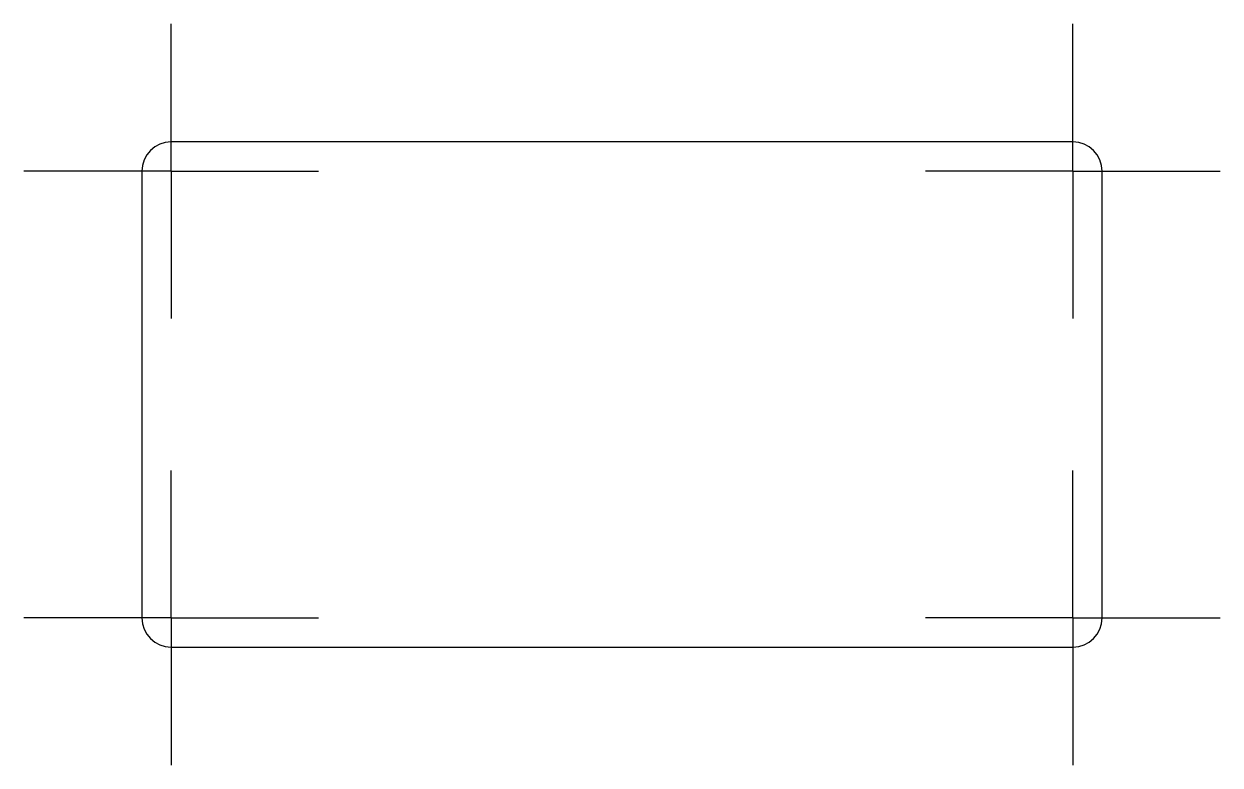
# Model space of a CAD drawing. Extents: x 4.824 to 5.636, y 3.897 to 4.4.
import ezdxf

# ---------------------------------------------------------------- set-up
doc = ezdxf.new("R2010")
doc.units = 0
doc.layers.get('0').update_dxf_attribs({"linetype": 'CONTINUOUS'})

# ---------------------------------------------------------------- blocks, each defined once
blk = doc.blocks.new('SW_CENTERMARK0')
at = {"color": 7, "linetype": 'CONTINUOUS'}
for q in [(5.53625, 4.39986), (5.43625, 4.29986), (5.53625, 4.19986), (5.63625, 4.29986)]:
    blk.add_line((5.53625, 4.29986), q, dxfattribs=at)
blk = doc.blocks.new('SW_CENTERMARK1')
at = {"color": 7, "linetype": 'CONTINUOUS'}
for q in [(4.92425, 4.39986), (4.82425, 4.29986), (4.92425, 4.19986), (5.02425, 4.29986)]:
    blk.add_line((4.92425, 4.29986), q, dxfattribs=at)
blk = doc.blocks.new('SW_CENTERMARK2')
at = {"color": 7, "linetype": 'CONTINUOUS'}
for q in [(4.92425, 4.09686), (4.82425, 3.99686), (4.92425, 3.89686), (5.02425, 3.99686)]:
    blk.add_line((4.92425, 3.99686), q, dxfattribs=at)
blk = doc.blocks.new('SW_CENTERMARK3')
at = {"color": 7, "linetype": 'CONTINUOUS'}
for q in [(5.53625, 4.09686), (5.43625, 3.99686), (5.53625, 3.89686), (5.63625, 3.99686)]:
    blk.add_line((5.53625, 3.99686), q, dxfattribs=at)

msp = doc.modelspace()

# ---------------------------------------------------------------- linework, layer by layer
at = {"color": 7, "linetype": 'CONTINUOUS'}
for p, q in [((5.53625, 4.31986), (4.92425, 4.31986)), ((4.90425, 4.29986), (4.90425, 3.99686)), ((5.55625, 3.99686), (5.55625, 4.29986)), ((4.92425, 3.97686), (5.53625, 3.97686))]:
    msp.add_line(p, q, dxfattribs=at)
for centre, start, end in [((4.92425, 4.29986), 90, 180), ((5.53625, 4.29986), 360, 90), ((4.92425, 3.99686), 180, 270), ((5.53625, 3.99686), 270, 0)]:
    msp.add_arc(centre, 0.02, start, end, dxfattribs=at)

# ---------------------------------------------------------------- block references
for name in ['SW_CENTERMARK1', 'SW_CENTERMARK0', 'SW_CENTERMARK2', 'SW_CENTERMARK3']:
    msp.add_blockref(name, (0, 0))

doc.saveas('drawing.dxf')
